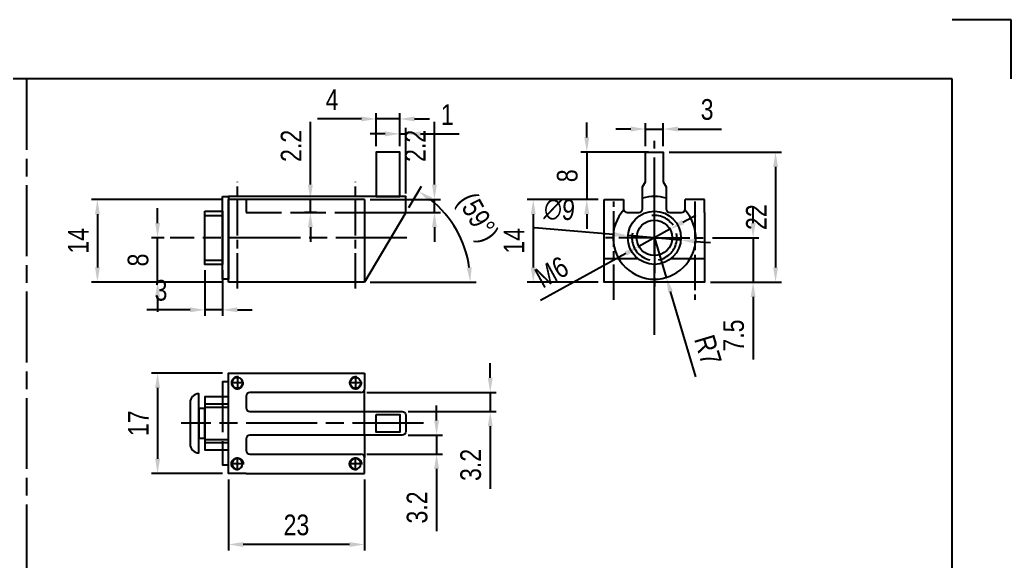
# Model space of a CAD drawing. Header units: millimetres. Extents: x 0 to 420, y -24 to 297.
# Drawn here: x 252.3 to 420, y 205.4 to 297 of the extents above; entities that cross this region are included whole.
import ezdxf

# ---------------------------------------------------------------- set-up
doc = ezdxf.new("R2010")
doc.units = ezdxf.units.MM
for name, pattern in [('AM_ISO02W050', [7.5, 6, -1.5]), ('AM_ISO08W050', [18, 12, -1.5, 3, -1.5]), ('AM_ISO08W050x2', [9, 6, -0.75, 1.5, -0.75])]:
    doc.linetypes.add(name, pattern=pattern)
doc.layers.get('0').update_dxf_attribs({"lineweight": 25})
for name, color, linetype, lineweight in [('AM_0', 7, 'Continuous', 25), ('AM_3', 6, 'AM_ISO02W050', 25), ('AM_5', 3, 'Continuous', 25), ('AM_7', 4, 'AM_ISO08W050', 25), ('AM_BOR', 7, 'Continuous', 25)]:
    doc.layers.add(name, color=color, linetype=linetype, lineweight=lineweight)
doc.styles.add('MCG_STANDARD', font='arial.ttf', dxfattribs={"width": 0.8})
doc.dimstyles.new('_MCG$0', dxfattribs={"dimtxt": 3.5, "dimasz": 2.5, "dimexe": 1, "dimexo": 1, "dimgap": 1.5, "dimtad": 1, "dimdec": 0, "dimrnd": 0.05, "dimdsep": 46, "dimtxsty": 'MCG_STANDARD', "dimcen": 0, "dimclrd": 256, "dimclre": 256, "dimclrt": 2, "dimadec": 0, "dimazin": 2, "dimtp": 0.1, "dimtm": 0.1, "dimtfac": 0.71, "dimtdec": 0, "dimtmove": 0, "dimatfit": 3, "dimfxl": 0, "dimlwd": -1, "dimlwe": -1, "dimarcsym": 1})
doc.dimstyles.new('_MCG$2', dxfattribs={"dimtxt": 3.5, "dimasz": 2.5, "dimexe": 1, "dimexo": 1, "dimgap": 1.5, "dimtad": 1, "dimrnd": 0.05, "dimdsep": 46, "dimtxsty": 'MCG_STANDARD', "dimcen": 0, "dimclrd": 256, "dimclre": 256, "dimclrt": 2, "dimadec": 0, "dimazin": 2, "dimtp": 0.1, "dimtm": 0.1, "dimtfac": 0.71, "dimtmove": 0, "dimatfit": 3, "dimfxl": 0, "dimlwd": -1, "dimlwe": -1, "dimarcsym": 1})
doc.dimstyles.new('_MCG$3', dxfattribs={"dimtxt": 3.5, "dimasz": 2.5, "dimexe": 1, "dimexo": 1, "dimgap": 1.5, "dimtad": 1, "dimdec": 0, "dimrnd": 0.05, "dimdsep": 46, "dimtxsty": 'MCG_STANDARD', "dimcen": 0, "dimclrd": 256, "dimclre": 256, "dimclrt": 2, "dimadec": 0, "dimazin": 2, "dimtp": 0.1, "dimtm": 0.1, "dimtfac": 0.71, "dimtdec": 0, "dimtmove": 0, "dimatfit": 2, "dimfxl": 0, "dimlwd": -1, "dimlwe": -1, "dimarcsym": 1})
doc.dimstyles.new('_MCG$4', dxfattribs={"dimtxt": 3.5, "dimasz": 2.5, "dimexe": 1, "dimexo": 1, "dimgap": 1.5, "dimtad": 1, "dimdec": 0, "dimrnd": 0.05, "dimdsep": 46, "dimtxsty": 'MCG_STANDARD', "dimcen": 0, "dimclrd": 256, "dimclre": 256, "dimclrt": 2, "dimadec": 0, "dimazin": 2, "dimtp": 0.1, "dimtm": 0.1, "dimtfac": 0.71, "dimtdec": 0, "dimtofl": 0, "dimtmove": 0, "dimatfit": 0, "dimfxl": 0, "dimlwd": -1, "dimlwe": -1, "dimarcsym": 1})

# ---------------------------------------------------------------- blocks, each defined once
blk = doc.blocks.new('_MCG_A3')
at = {"layer": 'AM_BOR'}
for p, q in [((420, 297), (410, 297)), ((420, 287), (420, 297))]:
    blk.add_line(p, q, dxfattribs=at)
at = {"layer": 'AM_BOR', "color": 161}
for p, q in [((410, 287), (10, 287)), ((410, 10), (410, 287))]:
    blk.add_line(p, q, dxfattribs=at)
blk = doc.blocks.new('A$Cfad92079')
blk.add_circle((0, 0), 0.9)
at = {"layer": 'AM_3'}
blk.add_arc((0, 0), 1, 77.7776, 8.0373, dxfattribs=at)
at = {"layer": 'AM_7', "linetype": 'AM_ISO08W050x2'}
for p, q in [((0, 1.12), (0, -1.12)), ((1.12, 0), (-1.12, 0))]:
    blk.add_line(p, q, dxfattribs=at)
blk = doc.blocks.new('BOWDEN')
blk.add_lwpolyline([(1, 5), (1, 5, -0.414214), (2.5, 3.5), (2.5, -3.5, -0.414214), (1, -5), (1, -5)], format="xyb", close=True)
for points in [[(-4, 3.25), (0, 3.25), (0, -3.25), (-4, -3.25)], [(0, 2.5), (1, 2.5), (1, -2.5), (0, -2.5)]]:
    blk.add_lwpolyline(points, close=True)
at = {"layer": 'AM_3'}
for p, q in [((0, 2.75), (-4, 2.75)), ((0, -2.75), (-4, -2.75))]:
    blk.add_line(p, q, dxfattribs=at)
blk = doc.blocks.new('SLIDING BLOCK')
for p, q in [((3, 8.5), (23, 8.5)), ((23, 8.5), (23, 5.8)), ((23, 2), (23, 5.8)), ((23, -2), (23, -5.8)), ((23, -8.5), (23, -5.8)), ((3, -8.5), (23, -8.5))]:
    blk.add_line(p, q)
blk.add_lwpolyline([(-1, -4.5), (-1, -7), (0, -7), (0, 7), (-1, 7), (-1, 4.5)])
for centre, start, end in [((22.4, 5.8), 270, 360), ((22.4, -5.8), 0, 90)]:
    blk.add_arc(centre, 0.6, start, end)
at = {"layer": 'AM_0', "color": 0, "linetype": 'ByBlock', "ltscale": 0.5}
blk.add_lwpolyline([(3, -8.5), (0, -8.5), (0, 8.5), (3, 8.5)], dxfattribs=at)
for points in [[(22.4, 5.2), (3.6, 5.2, 0.414214), (3, 4.6), (3, 2.6)], [(3, 2.6, 0.414214), (3.6, 2), (29.4, 2, -0.414214), (30, 1.4), (30, -1.4, -0.414214), (29.4, -2), (3.6, -2, 0.414214), (3, -2.6), (3, -4.6, 0.414214), (3.6, -5.2), (22.4, -5.2)]]:
    blk.add_lwpolyline(points, format="xyb", dxfattribs=at)
for points in [[(0, 4.5), (-4, 4.5), (-4, -4.5), (0, -4.5)], [(25, 1.5), (29, 1.5), (29, -1.5), (25, -1.5)]]:
    blk.add_lwpolyline(points, close=True, dxfattribs=at)
at = {"layer": 'AM_3'}
for p, q in [((-1, 4.5), (-1, -4.5)), ((23, -2), (23, 2))]:
    blk.add_line(p, q, dxfattribs=at)
for p in [(1.5, 6.85), (21.5, 6.85)]:
    blk.add_blockref('A$Cfad92079', p)
at = {"xscale": -1}
blk.add_blockref('BOWDEN', (-4, 0), dxfattribs=at)
at = {"xscale": -1, "rotation": 180}
for p in [(1.5, -6.85), (21.5, -6.85)]:
    blk.add_blockref('A$Cfad92079', p, dxfattribs=at)
blk = doc.blocks.new('*D122')
at = {"layer": 'AM_5', "transparency": 16777216}
for p, q in [((364.45, 262.76), (366.64, 263.97)), ((362.26, 261.56), (357.01, 258.67)), ((354.81, 257.46), (340.34, 249.5))]:
    blk.add_line(p, q, dxfattribs=at)
for points in [[(364.25, 263.13), (364.65, 262.4), (362.26, 261.56)], [(354.61, 257.83), (355.02, 257.1), (357.01, 258.67)]]:
    blk.add_solid(points, dxfattribs=at)
at = {"layer": 'Defpoints', "color": 0, "transparency": 16777216}
for p in [(362.26, 261.56), (357.01, 258.67)]:
    blk.add_point(p, dxfattribs=at)
at = {"layer": 'AM_5', "color": 2, "transparency": 16777216, "insert": (342.24, 254.3), "char_height": 3.5, "attachment_point": 5, "rotation": 28.7986, "style": 'MCG_STANDARD'}
blk.add_mtext('M6', dxfattribs=at)
blk = doc.blocks.new('*D125')
at = {"layer": 'AM_5', "transparency": 16777216}
for p, q in [((287.56, 219.22), (287.56, 207.22)), ((310.56, 219.22), (310.56, 207.22)), ((308.06, 208.22), (290.06, 208.22))]:
    blk.add_line(p, q, dxfattribs=at)
for points in [[(290.06, 208.63), (290.06, 207.8), (287.56, 208.22)], [(308.06, 208.63), (308.06, 207.8), (310.56, 208.22)]]:
    blk.add_solid(points, dxfattribs=at)
at = {"layer": 'Defpoints', "color": 0, "transparency": 16777216}
for p in [(287.56, 220.22), (310.56, 220.22), (287.56, 208.22)]:
    blk.add_point(p, dxfattribs=at)
at = {"layer": 'AM_5', "color": 2, "transparency": 16777216, "insert": (299.06, 211.51), "char_height": 3.5, "attachment_point": 5, "style": 'MCG_STANDARD'}
blk.add_mtext('23', dxfattribs=at)
blk = doc.blocks.new('*D126')
at = {"layer": 'AM_5', "transparency": 16777216}
for p, q in [((286.56, 237.22), (274.56, 237.22)), ((275.56, 234.72), (275.56, 222.72)), ((286.56, 220.22), (274.56, 220.22))]:
    blk.add_line(p, q, dxfattribs=at)
for points in [[(275.15, 234.72), (275.98, 234.72), (275.56, 237.22)], [(275.15, 222.72), (275.98, 222.72), (275.56, 220.22)]]:
    blk.add_solid(points, dxfattribs=at)
at = {"layer": 'Defpoints', "color": 0, "transparency": 16777216}
for p in [(287.56, 237.22), (275.56, 220.22), (287.56, 220.22)]:
    blk.add_point(p, dxfattribs=at)
at = {"layer": 'AM_5', "color": 2, "transparency": 16777216, "insert": (272.31, 228.72), "char_height": 3.5, "attachment_point": 5, "rotation": 90, "style": 'MCG_STANDARD'}
blk.add_mtext('17', dxfattribs=at)
blk = doc.blocks.new('*D127')
at = {"layer": 'AM_5', "transparency": 16777216}
for p, q in [((362.13, 274.61), (381.13, 274.61)), ((380.13, 272.11), (380.13, 255.11)), ((369.13, 252.61), (381.13, 252.61))]:
    blk.add_line(p, q, dxfattribs=at)
for points in [[(379.72, 272.11), (380.55, 272.11), (380.13, 274.61)], [(379.72, 255.11), (380.55, 255.11), (380.13, 252.61)]]:
    blk.add_solid(points, dxfattribs=at)
at = {"layer": 'Defpoints', "color": 0, "transparency": 16777216}
for p in [(361.13, 274.61), (368.13, 252.61), (380.13, 252.61)]:
    blk.add_point(p, dxfattribs=at)
at = {"layer": 'AM_5', "color": 2, "transparency": 16777216, "insert": (376.88, 263.61), "char_height": 3.5, "attachment_point": 5, "rotation": 90, "style": 'MCG_STANDARD'}
blk.add_mtext('22', dxfattribs=at)
blk = doc.blocks.new('*D128')
at = {"layer": 'AM_5', "transparency": 16777216}
for p, q in [((275.56, 262.61), (275.56, 265.11)), ((276.69, 260.11), (274.56, 260.11)), ((275.56, 252.61), (275.56, 260.11)), ((286.56, 252.61), (274.56, 252.61)), ((275.56, 250.11), (275.56, 247.61))]:
    blk.add_line(p, q, dxfattribs=at)
for points in [[(275.15, 262.61), (275.98, 262.61), (275.56, 260.11)], [(275.15, 250.11), (275.98, 250.11), (275.56, 252.61)]]:
    blk.add_solid(points, dxfattribs=at)
at = {"layer": 'Defpoints', "color": 0, "transparency": 16777216}
for p in [(275.56, 260.11), (277.69, 260.11), (287.56, 252.61)]:
    blk.add_point(p, dxfattribs=at)
at = {"layer": 'AM_5', "color": 2, "transparency": 16777216, "insert": (272.28, 256.36), "char_height": 3.5, "attachment_point": 5, "rotation": 90, "style": 'MCG_STANDARD'}
blk.add_mtext('8', dxfattribs=at)
blk = doc.blocks.new('*D129')
at = {"layer": 'AM_5', "transparency": 16777216}
for p, q in [((331.85, 236.42), (331.85, 238.92)), ((310.96, 233.92), (332.85, 233.92)), ((331.85, 233.92), (331.85, 230.72)), ((317.96, 230.72), (332.85, 230.72)), ((331.85, 228.22), (331.85, 217.65))]:
    blk.add_line(p, q, dxfattribs=at)
for points in [[(331.44, 236.42), (332.27, 236.42), (331.85, 233.92)], [(331.44, 228.22), (332.27, 228.22), (331.85, 230.72)]]:
    blk.add_solid(points, dxfattribs=at)
at = {"layer": 'Defpoints', "color": 0, "transparency": 16777216}
for p in [(309.96, 233.92), (316.96, 230.72), (331.85, 230.72)]:
    blk.add_point(p, dxfattribs=at)
at = {"layer": 'AM_5', "color": 2, "transparency": 16777216, "insert": (328.56, 221.68), "char_height": 3.5, "attachment_point": 5, "rotation": 90, "style": 'MCG_STANDARD'}
blk.add_mtext('3.2', dxfattribs=at)
blk = doc.blocks.new('*D130')
at = {"layer": 'AM_5', "transparency": 16777216}
for p, q in [((322.78, 229.22), (322.78, 231.72)), ((317.96, 226.72), (323.78, 226.72)), ((322.78, 226.72), (322.78, 223.52)), ((310.96, 223.52), (323.78, 223.52)), ((322.78, 221.02), (322.78, 210.45))]:
    blk.add_line(p, q, dxfattribs=at)
for points in [[(322.36, 229.22), (323.19, 229.22), (322.78, 226.72)], [(322.36, 221.02), (323.19, 221.02), (322.78, 223.52)]]:
    blk.add_solid(points, dxfattribs=at)
at = {"layer": 'Defpoints', "color": 0, "transparency": 16777216}
for p in [(316.96, 226.72), (309.96, 223.52), (322.78, 223.52)]:
    blk.add_point(p, dxfattribs=at)
at = {"layer": 'AM_5', "color": 2, "transparency": 16777216, "insert": (319.49, 214.48), "char_height": 3.5, "attachment_point": 5, "rotation": 90, "style": 'MCG_STANDARD'}
blk.add_mtext('3.2', dxfattribs=at)
blk = doc.blocks.new('*D133')
at = {"layer": 'AM_5', "transparency": 16777216}
for p, q in [((355.63, 278.52), (353.13, 278.52)), ((358.13, 275.61), (358.13, 279.52)), ((358.13, 278.52), (361.13, 278.52)), ((361.13, 275.61), (361.13, 279.52)), ((363.63, 278.52), (370.97, 278.52))]:
    blk.add_line(p, q, dxfattribs=at)
for points in [[(355.63, 278.94), (355.63, 278.1), (358.13, 278.52)], [(363.63, 278.94), (363.63, 278.1), (361.13, 278.52)]]:
    blk.add_solid(points, dxfattribs=at)
at = {"layer": 'Defpoints', "color": 0, "transparency": 16777216}
for p in [(361.13, 278.52), (358.13, 274.61), (361.13, 274.61)]:
    blk.add_point(p, dxfattribs=at)
at = {"layer": 'AM_5', "color": 2, "transparency": 16777216, "insert": (368.55, 281.81), "char_height": 3.5, "attachment_point": 5, "style": 'MCG_STANDARD'}
blk.add_mtext('3', dxfattribs=at)
blk = doc.blocks.new('*D134')
at = {"layer": 'AM_5', "transparency": 16777216}
for p, q in [((316.56, 275.61), (316.56, 278.7)), ((317.56, 267.61), (317.56, 278.7)), ((314.06, 277.7), (311.56, 277.7)), ((316.56, 277.7), (317.56, 277.7)), ((320.06, 277.7), (326.59, 277.7))]:
    blk.add_line(p, q, dxfattribs=at)
for points in [[(314.06, 278.12), (314.06, 277.29), (316.56, 277.7)], [(320.06, 278.12), (320.06, 277.29), (317.56, 277.7)]]:
    blk.add_solid(points, dxfattribs=at)
at = {"layer": 'Defpoints', "color": 0, "transparency": 16777216}
for p in [(317.56, 277.7), (316.56, 274.61), (317.56, 266.61)]:
    blk.add_point(p, dxfattribs=at)
at = {"layer": 'AM_5', "color": 2, "transparency": 16777216, "insert": (324.58, 280.96), "char_height": 3.5, "attachment_point": 5, "style": 'MCG_STANDARD'}
blk.add_mtext('1', dxfattribs=at)
blk = doc.blocks.new('*D135')
at = {"layer": 'AM_5', "transparency": 16777216}
for p, q in [((310.06, 280.22), (302.63, 280.22)), ((312.56, 275.61), (312.56, 281.22)), ((316.56, 280.22), (312.56, 280.22)), ((316.56, 275.61), (316.56, 281.22)), ((319.06, 280.22), (321.56, 280.22))]:
    blk.add_line(p, q, dxfattribs=at)
for points in [[(310.06, 280.64), (310.06, 279.81), (312.56, 280.22)], [(319.06, 280.64), (319.06, 279.81), (316.56, 280.22)]]:
    blk.add_solid(points, dxfattribs=at)
at = {"layer": 'Defpoints', "color": 0, "transparency": 16777216}
for p in [(312.56, 280.22), (312.56, 274.61), (316.56, 274.61)]:
    blk.add_point(p, dxfattribs=at)
at = {"layer": 'AM_5', "color": 2, "transparency": 16777216, "insert": (305.09, 283.47), "char_height": 3.5, "attachment_point": 5, "style": 'MCG_STANDARD'}
blk.add_mtext('4', dxfattribs=at)
blk = doc.blocks.new('*D136')
at = {"layer": 'AM_5', "transparency": 16777216}
for p, q in [((318.07, 265.27), (320.21, 268.88)), ((311.56, 252.61), (329.47, 252.61))]:
    blk.add_line(p, q, dxfattribs=at)
blk.add_arc((310.56, 252.61), 17.91, 8.0036, 51.3191, dxfattribs=at)
for points in [[(321.52, 266.25), (321.99, 266.94), (319.7, 268.02)], [(328.72, 255.14), (327.88, 255.08), (328.47, 252.61)]]:
    blk.add_solid(points, dxfattribs=at)
at = {"layer": 'Defpoints', "color": 0, "transparency": 16777216}
for p in [(317.56, 264.41), (327.42, 258.67), (287.56, 252.61), (310.56, 252.61), (310.56, 252.61)]:
    blk.add_point(p, dxfattribs=at)
at = {"layer": 'AM_5', "color": 2, "transparency": 16777216, "insert": (329.42, 263.35), "char_height": 3.5, "attachment_point": 5, "rotation": 299.6614, "style": 'MCG_STANDARD'}
blk.add_mtext('(59°)', dxfattribs=at)
blk = doc.blocks.new('*D150')
at = {"layer": 'AM_5', "transparency": 16777216}
for p, q in [((286.56, 266.61), (264.38, 266.61)), ((265.38, 264.11), (265.38, 255.11)), ((286.56, 252.61), (264.38, 252.61))]:
    blk.add_line(p, q, dxfattribs=at)
for points in [[(264.97, 264.11), (265.8, 264.11), (265.38, 266.61)], [(264.97, 255.11), (265.8, 255.11), (265.38, 252.61)]]:
    blk.add_solid(points, dxfattribs=at)
at = {"layer": 'Defpoints', "color": 0, "transparency": 16777216}
for p in [(287.56, 266.61), (265.38, 252.61), (287.56, 252.61)]:
    blk.add_point(p, dxfattribs=at)
at = {"layer": 'AM_5', "color": 2, "transparency": 16777216, "insert": (262.13, 259.61), "char_height": 3.5, "attachment_point": 5, "rotation": 90, "style": 'MCG_STANDARD'}
blk.add_mtext('14', dxfattribs=at)
blk = doc.blocks.new('*D151')
at = {"layer": 'AM_5', "transparency": 16777216}
for p, q in [((301.42, 269.11), (301.42, 279.73)), ((302.44, 266.61), (300.42, 266.61)), ((301.42, 264.41), (301.42, 266.61)), ((302.44, 264.41), (300.42, 264.41)), ((301.42, 261.91), (301.42, 259.41))]:
    blk.add_line(p, q, dxfattribs=at)
for points in [[(301, 269.11), (301.84, 269.11), (301.42, 266.61)], [(301, 261.91), (301.84, 261.91), (301.42, 264.41)]]:
    blk.add_solid(points, dxfattribs=at)
at = {"layer": 'Defpoints', "color": 0, "transparency": 16777216}
for p in [(301.42, 266.61), (303.44, 266.61), (303.44, 264.41)]:
    blk.add_point(p, dxfattribs=at)
at = {"layer": 'AM_5', "color": 2, "transparency": 16777216, "insert": (298.16, 275.67), "char_height": 3.5, "attachment_point": 5, "rotation": 90, "style": 'MCG_STANDARD'}
blk.add_mtext('2.2', dxfattribs=at)
blk = doc.blocks.new('*D152')
at = {"layer": 'AM_5', "transparency": 16777216}
for p, q in [((322.41, 269.11), (322.41, 279.73)), ((311.56, 266.61), (323.41, 266.61)), ((322.41, 264.41), (322.41, 266.61)), ((315.06, 264.41), (323.41, 264.41)), ((322.41, 261.91), (322.41, 259.41))]:
    blk.add_line(p, q, dxfattribs=at)
for points in [[(322, 269.11), (322.83, 269.11), (322.41, 266.61)], [(322, 261.91), (322.83, 261.91), (322.41, 264.41)]]:
    blk.add_solid(points, dxfattribs=at)
at = {"layer": 'Defpoints', "color": 0, "transparency": 16777216}
for p in [(310.56, 266.61), (322.41, 266.61), (314.06, 264.41)]:
    blk.add_point(p, dxfattribs=at)
at = {"layer": 'AM_5', "color": 2, "transparency": 16777216, "insert": (319.16, 275.67), "char_height": 3.5, "attachment_point": 5, "rotation": 90, "style": 'MCG_STANDARD'}
blk.add_mtext('2.2', dxfattribs=at)
blk = doc.blocks.new('*D153')
at = {"layer": 'AM_5', "transparency": 16777216}
for p, q in [((348.19, 277.11), (348.19, 279.61)), ((358.63, 274.61), (347.19, 274.61)), ((348.19, 274.61), (348.19, 266.61)), ((350.13, 266.61), (347.19, 266.61)), ((348.19, 264.11), (348.19, 261.61))]:
    blk.add_line(p, q, dxfattribs=at)
for points in [[(347.77, 277.11), (348.61, 277.11), (348.19, 274.61)], [(347.77, 264.11), (348.61, 264.11), (348.19, 266.61)]]:
    blk.add_solid(points, dxfattribs=at)
at = {"layer": 'Defpoints', "color": 0, "transparency": 16777216}
for p in [(359.63, 274.61), (348.19, 266.61), (351.13, 266.61)]:
    blk.add_point(p, dxfattribs=at)
at = {"layer": 'AM_5', "color": 2, "transparency": 16777216, "insert": (344.9, 270.61), "char_height": 3.5, "attachment_point": 5, "rotation": 90, "style": 'MCG_STANDARD'}
blk.add_mtext('8', dxfattribs=at)
blk = doc.blocks.new('*D155')
at = {"layer": 'AM_5', "transparency": 16777216}
for p, q in [((376.33, 262.61), (376.33, 265.11)), ((369.48, 260.11), (377.33, 260.11)), ((376.33, 260.11), (376.33, 252.61)), ((369.48, 252.61), (377.33, 252.61)), ((376.33, 250.11), (376.33, 239.52))]:
    blk.add_line(p, q, dxfattribs=at)
for points in [[(375.92, 262.61), (376.75, 262.61), (376.33, 260.11)], [(375.92, 250.11), (376.75, 250.11), (376.33, 252.61)]]:
    blk.add_solid(points, dxfattribs=at)
at = {"layer": 'Defpoints', "color": 0, "transparency": 16777216}
for p in [(368.48, 260.11), (368.48, 252.61), (376.33, 252.61)]:
    blk.add_point(p, dxfattribs=at)
at = {"layer": 'AM_5', "color": 2, "transparency": 16777216, "insert": (373.05, 243.57), "char_height": 3.5, "attachment_point": 5, "rotation": 90, "style": 'MCG_STANDARD'}
blk.add_mtext('7.5', dxfattribs=at)
blk = doc.blocks.new('*D156')
at = {"layer": 'AM_5', "transparency": 16777216}
for p, q in [((359.63, 260.11), (361.64, 253.41)), ((366.67, 236.58), (362.36, 251.01))]:
    blk.add_line(p, q, dxfattribs=at)
blk.add_solid([(362.75, 251.13), (361.96, 250.89), (361.64, 253.41)], dxfattribs=at)
at = {"layer": 'Defpoints', "color": 0, "transparency": 16777216}
for p in [(359.63, 260.11), (361.64, 253.41)]:
    blk.add_point(p, dxfattribs=at)
at = {"layer": 'AM_5', "color": 2, "transparency": 16777216, "insert": (368.71, 241.11), "char_height": 3.5, "attachment_point": 5, "rotation": 286.6446, "style": 'MCG_STANDARD'}
blk.add_mtext('R7', dxfattribs=at)
blk = doc.blocks.new('*D157')
at = {"layer": 'AM_5', "transparency": 16777216}
for p, q in [((350.13, 266.61), (338.13, 266.61)), ((339.13, 264.11), (339.13, 255.11)), ((350.13, 252.61), (338.13, 252.61))]:
    blk.add_line(p, q, dxfattribs=at)
for points in [[(338.72, 264.11), (339.55, 264.11), (339.13, 266.61)], [(338.72, 255.11), (339.55, 255.11), (339.13, 252.61)]]:
    blk.add_solid(points, dxfattribs=at)
at = {"layer": 'Defpoints', "color": 0, "transparency": 16777216}
for p in [(351.13, 266.61), (339.13, 252.61), (351.13, 252.61)]:
    blk.add_point(p, dxfattribs=at)
at = {"layer": 'AM_5', "color": 2, "transparency": 16777216, "insert": (335.88, 259.61), "char_height": 3.5, "attachment_point": 5, "rotation": 90, "style": 'MCG_STANDARD'}
blk.add_mtext('14', dxfattribs=at)
blk = doc.blocks.new('*D158')
at = {"layer": 'AM_5', "transparency": 16777216}
for p, q in [((339.35, 261.86), (352.66, 260.71)), ((364.12, 259.73), (355.15, 260.5)), ((366.61, 259.51), (369.1, 259.3))]:
    blk.add_line(p, q, dxfattribs=at)
for points in [[(352.7, 261.13), (352.62, 260.3), (355.15, 260.5)], [(366.64, 259.93), (366.57, 259.1), (364.12, 259.73)]]:
    blk.add_solid(points, dxfattribs=at)
at = {"layer": 'Defpoints', "color": 0, "transparency": 16777216}
for p in [(355.15, 260.5), (364.12, 259.73)]:
    blk.add_point(p, dxfattribs=at)
at = {"layer": 'AM_5', "color": 2, "transparency": 16777216, "insert": (343.57, 264.89), "char_height": 3.5, "attachment_point": 5, "rotation": 355.0763, "style": 'MCG_STANDARD'}
blk.add_mtext('∅9', dxfattribs=at)
blk = doc.blocks.new('*D159')
at = {"layer": 'AM_5', "transparency": 16777216}
for p, q in [((283.56, 254.61), (283.56, 246.92)), ((286.56, 254.61), (286.56, 246.92)), ((281.06, 247.92), (273.73, 247.92)), ((286.56, 247.92), (283.56, 247.92)), ((289.06, 247.92), (291.56, 247.92))]:
    blk.add_line(p, q, dxfattribs=at)
for points in [[(281.06, 248.34), (281.06, 247.51), (283.56, 247.92)], [(289.06, 248.34), (289.06, 247.51), (286.56, 247.92)]]:
    blk.add_solid(points, dxfattribs=at)
at = {"layer": 'Defpoints', "color": 0, "transparency": 16777216}
for p in [(283.56, 255.61), (286.56, 255.61), (283.56, 247.92)]:
    blk.add_point(p, dxfattribs=at)
at = {"layer": 'AM_5', "color": 2, "transparency": 16777216, "insert": (276.15, 251.21), "char_height": 3.5, "attachment_point": 5, "style": 'MCG_STANDARD'}
blk.add_mtext('3', dxfattribs=at)

msp = doc.modelspace()

# ---------------------------------------------------------------- linework, layer by layer
for p, q in [((287.56, 252.61), (287.56, 266.61)), ((310.56, 266.61), (287.56, 266.61)), ((310.56, 266.61), (310.56, 252.61)), ((317.56, 264.41), (317.56, 266.61)), ((351.13, 264.41), (351.13, 266.61)), ((351.13, 266.61), (354.43, 266.61)), ((368.13, 266.61), (364.83, 266.61)), ((368.13, 264.41), (368.13, 266.61)), ((310.56, 264.41), (317.56, 264.41)), ((317.56, 264.41), (310.56, 252.61)), ((310.56, 252.61), (287.56, 252.61)), ((368.13, 252.61), (351.13, 252.61))]:
    msp.add_line(p, q)
for points in [[(312.56, 267.11), (316.56, 267.11), (316.56, 274.61), (312.56, 274.61)], [(286.56, 267.11), (287.56, 267.11), (287.56, 253.11), (286.56, 253.11)], [(283.56, 264.61), (286.56, 264.61), (286.56, 255.61), (283.56, 255.61)]]:
    msp.add_lwpolyline(points, close=True)
msp.add_lwpolyline([(354.43, 266.61), (354.43, 265.01, 0.414214), (355.03, 264.41), (357.03, 264.41, 0.414214), (357.63, 265.01), (357.63, 268.75), (358.13, 269.61), (358.13, 274.61), (361.13, 274.61), (361.13, 269.61), (361.63, 268.75), (361.63, 265.01, 0.414214), (362.23, 264.41), (364.23, 264.41, 0.414214), (364.83, 265.01), (364.83, 266.61)], format="xyb")
for points in [[(317.56, 266.61), (317.56, 267.11), (287.56, 267.11), (287.56, 266.61)], [(368.13, 264.41), (368.13, 252.61), (351.13, 252.61), (351.13, 264.41)]]:
    msp.add_lwpolyline(points)
msp.add_circle((359.63, 260.11), 3)
for start, end in [(73.3985, 106.6015), (137.629, 42.371)]:
    msp.add_arc((359.63, 260.11), 7, start, end)
at = {"layer": 'AM_0'}
msp.add_circle((359.63, 260.11), 4.5, dxfattribs=at)
at = {"layer": 'AM_3'}
for p, q in [((283.56, 263.91), (286.56, 263.91)), ((283.56, 256.31), (286.56, 256.31)), ((351.13, 256.61), (356.81, 256.61)), ((362.46, 256.61), (368.13, 256.61))]:
    msp.add_line(p, q, dxfattribs=at)
msp.add_lwpolyline([(290.56, 266.61), (290.56, 264.41), (310.56, 264.41)], dxfattribs=at)
msp.add_arc((359.63, 260.11), 3.8, 167.8016, 96.6181, dxfattribs=at)
at = {"layer": 'AM_7'}
for p, q in [((253.39, 287), (253.39, 94.19)), ((359.63, 243.72), (359.63, 276.5)), ((317.74, 260.11), (277.69, 260.11)), ((320.56, 228.72), (279.56, 228.72))]:
    msp.add_line(p, q, dxfattribs=at)
at = {"layer": 'AM_7', "linetype": 'AM_ISO08W050x2'}
for p, q in [((289.06, 251.53), (289.06, 269.61)), ((309.06, 251.53), (309.06, 269.61)), ((359.63, 260.11), (359.63, 268.96)), ((352.78, 249.61), (352.78, 266.26)), ((366.48, 266.26), (366.48, 249.61)), ((359.63, 260.11), (350.79, 260.11)), ((359.63, 260.11), (368.48, 260.11)), ((359.63, 260.11), (359.63, 251.27))]:
    msp.add_line(p, q, dxfattribs=at)

# ---------------------------------------------------------------- block references
at = {"lineweight": 0}
msp.add_blockref('_MCG_A3', (0, 0), dxfattribs=at)
msp.add_blockref('SLIDING BLOCK', (287.56, 228.72))

# ---------------------------------------------------------------- dimensions: what is measured, and where the dimension line sits
at = {"layer": 'AM_5'}
for base, p1, p2, angle, override, picture, middle in [((312.56, 280.22), (316.56, 274.61), (312.56, 274.61), 0, {"dimdec": 0}, '*D135', (305.09, 283.47)), ((361.13, 278.52), (358.13, 274.61), (361.13, 274.61), 0, {"dimdec": 0}, '*D133', (368.55, 281.81)), ((301.42, 266.61), (303.44, 264.41), (303.44, 266.61), 90, {"dimdec": 1}, '*D151', (298.16, 275.67)), ((322.41, 266.61), (314.06, 264.41), (310.56, 266.61), 90, {"dimdec": 1}, '*D152', (319.16, 275.67)), ((348.19, 266.61), (359.63, 274.61), (351.13, 266.61), 90, {"dimdec": 0}, '*D153', (344.9, 270.61)), ((380.13, 252.61), (361.13, 274.61), (368.13, 252.61), 90, {"dimdec": 0}, '*D127', (376.88, 263.61)), ((265.38, 252.61), (287.56, 266.61), (287.56, 252.61), 90, {"dimdec": 0}, '*D150', (262.13, 259.61)), ((275.56247244, 260.11332143), (287.56247244, 252.61332143), (277.69366056, 260.11332143), 90, {"dimdec": 0}, '*D128', (272.27546699, 256.36332143)), ((339.13, 252.61), (351.13, 266.61), (351.13, 252.61), 90, {"dimdec": 0}, '*D157', (335.88, 259.61)), ((283.56, 247.92), (286.56, 255.61), (283.56, 255.61), 0, {"dimdec": 1}, '*D159', (276.15, 251.21)), ((331.85, 230.72), (309.96, 233.92), (316.96, 230.72), 90, {"dimdec": 1}, '*D129', (328.56, 221.68)), ((275.56, 220.22), (287.56, 237.22), (287.56, 220.22), 90, {"dimdec": 0}, '*D126', (272.31, 228.72)), ((322.78, 223.52), (316.96, 226.72), (309.96, 223.52), 90, {"dimdec": 1}, '*D130', (319.49, 214.48)), ((287.56, 208.22), (310.56, 220.22), (287.56, 220.22), 0, {"dimdec": 0}, '*D125', (299.06, 211.51))]:
    dim = msp.add_linear_dim(base=base, p1=p1, p2=p2, angle=angle, dimstyle='_MCG$0', override=override, dxfattribs=at)
    dim.commit()
    dim.dimension.update_dxf_attribs({"geometry": picture, "text_midpoint": middle})
dim = msp.add_linear_dim(base=(317.56, 277.7), p1=(316.56, 274.61), p2=(317.56, 266.61), dimstyle='_MCG$0', override={"dimdec": 0}, dxfattribs=at)
dim.commit()
dim.dimension.update_dxf_attribs({"geometry": '*D134', "text_midpoint": (324.58, 280.96)})
dim = msp.add_angular_dim_2l(base=(327.42, 258.67), line1=((317.56, 264.41), (310.56, 252.61)), line2=((310.56, 252.61), (287.56, 252.61)), text='(<>)', dimstyle='_MCG$2', override={"dimdec": 0}, dxfattribs=at)
dim.commit()
dim.dimension.update_dxf_attribs({"geometry": '*D136', "text_midpoint": (329.42, 263.35)})
for p1, p2, override, picture, middle in [((364.12, 259.73), (355.15, 260.5), {"dimdec": 1, "dimatfit": 3}, '*D158', (343.28, 261.52)), ((362.26, 261.56), (357.01, 258.67), {"dimpost": 'M<>'}, '*D122', (343.83, 251.42))]:
    dim = msp.add_diameter_dim_2p(p1=p1, p2=p2, dimstyle='_MCG$3', override=override, dxfattribs=at)
    dim.commit()
    dim.dimension.update_dxf_attribs({"geometry": picture, "text_midpoint": middle, "dimtype": 163})
dim = msp.add_linear_dim(base=(376.33, 252.61), p1=(368.48, 260.11), p2=(368.48, 252.61), angle=90, dimstyle='_MCG$0', override={"dimdec": 1}, dxfattribs=at)
dim.commit()
dim.dimension.update_dxf_attribs({"geometry": '*D155', "text_midpoint": (376.33, 243.57), "dimtype": 160})
dim = msp.add_radius_dim(center=(359.63, 260.11), mpoint=(361.64, 253.41), dimstyle='_MCG$4', override={"dimdec": 1, "dimtofl": 1, "dimatfit": 3}, dxfattribs=at)
dim.commit()
dim.dimension.update_dxf_attribs({"geometry": '*D156', "text_midpoint": (365.59, 240.18), "dimtype": 164})

doc.saveas('drawing.dxf')
